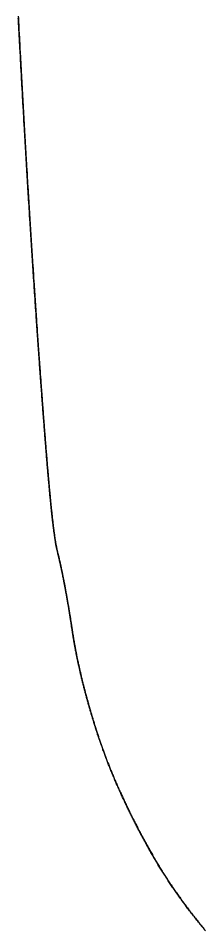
# Model space of a CAD drawing. Extents: x -0.7 to 36.3, y -28.5 to 29.4.
# Drawn here: x 6.686 to 6.7232, y -20.8617 to -20.6795 of the extents above; entities that cross this region are included whole.
import ezdxf

# ---------------------------------------------------------------- set-up
doc = ezdxf.new("R2010")
doc.units = 0
doc.layers.add('VECTOR_ETCH', color=5, linetype='CONTINUOUS')

msp = doc.modelspace()

# ---------------------------------------------------------------- linework, layer by layer
at = {"layer": 'VECTOR_ETCH'}
for points in [[(6.68597, -20.6791, 0), (6.68599, -20.6795, 0), (6.68601, -20.6799, 0), (6.68603, -20.6803, 0), (6.68606, -20.6808, 0), (6.68608, -20.6812, 0), (6.6861, -20.6816, 0), (6.68612, -20.682, 0), (6.68614, -20.6824, 0), (6.68617, -20.6828, 0), (6.68619, -20.6833, 0), (6.68621, -20.6837, 0), (6.68623, -20.6841, 0), (6.68626, -20.6845, 0), (6.68628, -20.6849, 0), (6.6863, -20.6853, 0), (6.68632, -20.6857, 0), (6.68635, -20.6862, 0), (6.68637, -20.6866, 0), (6.68639, -20.687, 0), (6.68641, -20.6874, 0), (6.68644, -20.6878, 0), (6.68646, -20.6882, 0), (6.68648, -20.6886, 0), (6.6865, -20.6891, 0), (6.68653, -20.6895, 0), (6.68655, -20.6899, 0), (6.68657, -20.6903, 0), (6.68659, -20.6907, 0), (6.68661, -20.6911, 0), (6.68664, -20.6915, 0), (6.68666, -20.6919, 0), (6.68668, -20.6923, 0), (6.6867, -20.6927, 0), (6.68673, -20.6931, 0), (6.68675, -20.6935, 0), (6.68677, -20.6939, 0), (6.68679, -20.6943, 0), (6.68682, -20.6947, 0), (6.68684, -20.6951, 0), (6.68686, -20.6955, 0), (6.68688, -20.6959, 0), (6.68691, -20.6963, 0), (6.68693, -20.6967, 0), (6.68695, -20.6971, 0), (6.68697, -20.6975, 0), (6.687, -20.6979, 0), (6.68702, -20.6983, 0), (6.68704, -20.6987, 0), (6.68706, -20.6991, 0), (6.68709, -20.6995, 0), (6.68711, -20.6999, 0), (6.68713, -20.7003, 0), (6.68715, -20.7007, 0), (6.68717, -20.7011, 0), (6.6872, -20.7015, 0), (6.68722, -20.7019, 0), (6.68724, -20.7023, 0), (6.68726, -20.7027, 0), (6.68729, -20.703, 0), (6.68731, -20.7034, 0), (6.68733, -20.7038, 0), (6.68736, -20.7042, 0), (6.68738, -20.7046, 0), (6.6874, -20.705, 0), (6.68742, -20.7054, 0), (6.68745, -20.7057, 0), (6.68747, -20.7061, 0), (6.68749, -20.7065, 0), (6.68751, -20.7069, 0), (6.68754, -20.7073, 0), (6.68756, -20.7077, 0), (6.68758, -20.708, 0), (6.6876, -20.7084, 0), (6.68763, -20.7088, 0), (6.68765, -20.7092, 0), (6.68767, -20.7096, 0), (6.68769, -20.7099, 0), (6.68772, -20.7103, 0), (6.68774, -20.7107, 0), (6.68776, -20.7111, 0), (6.68778, -20.7114, 0), (6.68781, -20.7118, 0), (6.68783, -20.7122, 0), (6.68785, -20.7126, 0), (6.68787, -20.7129, 0), (6.6879, -20.7133, 0), (6.68792, -20.7137, 0), (6.68794, -20.7141, 0), (6.68796, -20.7144, 0), (6.68799, -20.7148, 0), (6.68801, -20.7152, 0), (6.68803, -20.7155, 0), (6.68806, -20.7159, 0), (6.68808, -20.7163, 0), (6.6881, -20.7166, 0), (6.68812, -20.717, 0), (6.68815, -20.7174, 0), (6.68817, -20.7177, 0), (6.68819, -20.7181, 0), (6.68821, -20.7185, 0), (6.68824, -20.7188, 0), (6.68826, -20.7192, 0), (6.68828, -20.7195, 0), (6.6883, -20.7199, 0), (6.68833, -20.7203, 0), (6.68835, -20.7206, 0), (6.68837, -20.721, 0), (6.6884, -20.7213, 0), (6.68842, -20.7217, 0), (6.68844, -20.7221, 0), (6.68846, -20.7224, 0), (6.68849, -20.7228, 0), (6.68851, -20.7231, 0), (6.68853, -20.7235, 0), (6.68855, -20.7238, 0), (6.68858, -20.7242, 0), (6.6886, -20.7245, 0), (6.68862, -20.7249, 0), (6.68865, -20.7252, 0), (6.68867, -20.7256, 0), (6.68869, -20.7259, 0), (6.68871, -20.7263, 0), (6.68874, -20.7266, 0), (6.68876, -20.727, 0), (6.68878, -20.7273, 0), (6.6888, -20.7277, 0), (6.68883, -20.728, 0), (6.68885, -20.7284, 0), (6.68887, -20.7287, 0), (6.6889, -20.7291, 0), (6.68892, -20.7294, 0), (6.68894, -20.7298, 0), (6.68896, -20.7301, 0), (6.68899, -20.7304, 0), (6.68901, -20.7308, 0), (6.68903, -20.7311, 0), (6.68905, -20.7315, 0), (6.68908, -20.7318, 0), (6.6891, -20.7321, 0), (6.68912, -20.7325, 0), (6.68915, -20.7328, 0), (6.68917, -20.7332, 0), (6.68919, -20.7335, 0), (6.68921, -20.7338, 0), (6.68923, -20.7342, 0), (6.68926, -20.7345, 0), (6.68928, -20.7348, 0), (6.6893, -20.7352, 0), (6.68932, -20.7355, 0), (6.68934, -20.7358, 0), (6.68937, -20.7362, 0), (6.68939, -20.7365, 0), (6.68941, -20.7368, 0), (6.68943, -20.7371, 0), (6.68946, -20.7375, 0), (6.68948, -20.7378, 0), (6.6895, -20.7381, 0), (6.68952, -20.7385, 0), (6.68954, -20.7388, 0), (6.68956, -20.7391, 0), (6.68959, -20.7394, 0), (6.68961, -20.7397, 0), (6.68963, -20.7401, 0), (6.68965, -20.7404, 0), (6.68967, -20.7407, 0), (6.6897, -20.741, 0), (6.68972, -20.7413, 0), (6.68974, -20.7416, 0), (6.68976, -20.742, 0), (6.68978, -20.7423, 0), (6.6898, -20.7426, 0), (6.68983, -20.7429, 0), (6.68985, -20.7432, 0), (6.68987, -20.7435, 0), (6.68989, -20.7438, 0), (6.68991, -20.7441, 0), (6.68993, -20.7444, 0), (6.68996, -20.7448, 0), (6.68998, -20.7451, 0), (6.69, -20.7454, 0), (6.69002, -20.7457, 0), (6.69004, -20.746, 0), (6.69006, -20.7463, 0), (6.69008, -20.7466, 0), (6.69011, -20.7469, 0), (6.69013, -20.7472, 0), (6.69015, -20.7475, 0), (6.69017, -20.7478, 0), (6.69019, -20.7481, 0), (6.69021, -20.7484, 0), (6.69023, -20.7487, 0), (6.69026, -20.749, 0), (6.69028, -20.7493, 0), (6.6903, -20.7495, 0), (6.69032, -20.7498, 0), (6.69034, -20.7501, 0), (6.69036, -20.7504, 0), (6.69038, -20.7507, 0), (6.6904, -20.751, 0), (6.69042, -20.7513, 0), (6.69045, -20.7516, 0), (6.69047, -20.7519, 0), (6.69049, -20.7521, 0), (6.69051, -20.7524, 0), (6.69053, -20.7527, 0), (6.69055, -20.753, 0), (6.69057, -20.7533, 0), (6.69059, -20.7536, 0), (6.69061, -20.7538, 0), (6.69063, -20.7541, 0), (6.69065, -20.7544, 0), (6.69067, -20.7547, 0), (6.69069, -20.755, 0), (6.69072, -20.7552, 0), (6.69074, -20.7555, 0), (6.69076, -20.7558, 0), (6.69078, -20.756, 0), (6.6908, -20.7563, 0), (6.69082, -20.7566, 0), (6.69084, -20.7569, 0), (6.69086, -20.7571, 0), (6.69088, -20.7574, 0), (6.6909, -20.7577, 0), (6.69092, -20.7579, 0), (6.69094, -20.7582, 0), (6.69096, -20.7585, 0), (6.69098, -20.7587, 0), (6.691, -20.759, 0), (6.69102, -20.7593, 0), (6.69104, -20.7595, 0), (6.69106, -20.7598, 0), (6.69108, -20.76, 0), (6.6911, -20.7603, 0), (6.69112, -20.7606, 0), (6.69114, -20.7608, 0), (6.69116, -20.7611, 0), (6.69118, -20.7613, 0), (6.6912, -20.7616, 0), (6.69122, -20.7618, 0), (6.69124, -20.7621, 0), (6.69126, -20.7624, 0), (6.69128, -20.7626, 0), (6.6913, -20.7629, 0), (6.69132, -20.7631, 0), (6.69134, -20.7634, 0), (6.69136, -20.7636, 0), (6.69138, -20.7638, 0), (6.6914, -20.7641, 0), (6.69142, -20.7643, 0), (6.69144, -20.7646, 0), (6.69146, -20.7648, 0), (6.69148, -20.7651, 0), (6.6915, -20.7653, 0), (6.69151, -20.7656, 0), (6.69153, -20.7658, 0), (6.69155, -20.766, 0), (6.69157, -20.7663, 0), (6.69159, -20.7665, 0), (6.69161, -20.7667, 0), (6.69163, -20.767, 0), (6.69165, -20.7672, 0), (6.69167, -20.7675, 0), (6.69169, -20.7677, 0), (6.69171, -20.7679, 0), (6.69172, -20.7682, 0), (6.69174, -20.7684, 0), (6.69176, -20.7686, 0), (6.69178, -20.7688, 0), (6.6918, -20.7691, 0), (6.69182, -20.7693, 0), (6.69184, -20.7695, 0), (6.69186, -20.7697, 0), (6.69188, -20.77, 0), (6.6919, -20.7702, 0), (6.69192, -20.7704, 0), (6.69193, -20.7706, 0), (6.69195, -20.7708, 0), (6.69197, -20.771, 0), (6.69199, -20.7713, 0), (6.69201, -20.7715, 0), (6.69203, -20.7717, 0), (6.69205, -20.7719, 0), (6.69207, -20.7721, 0), (6.69208, -20.7723, 0), (6.6921, -20.7725, 0), (6.69212, -20.7727, 0), (6.69214, -20.7729, 0), (6.69216, -20.7731, 0), (6.69218, -20.7733, 0), (6.69219, -20.7735, 0), (6.69221, -20.7737, 0), (6.69223, -20.7739, 0), (6.69225, -20.7741, 0), (6.69227, -20.7743, 0), (6.69228, -20.7745, 0), (6.6923, -20.7746, 0), (6.69232, -20.7748, 0), (6.69234, -20.775, 0), (6.69236, -20.7752, 0), (6.69237, -20.7754, 0), (6.69239, -20.7756, 0), (6.69241, -20.7757, 0), (6.69243, -20.7759, 0), (6.69244, -20.7761, 0), (6.69246, -20.7763, 0), (6.69248, -20.7764, 0), (6.6925, -20.7766, 0), (6.69251, -20.7768, 0), (6.69253, -20.777, 0), (6.69255, -20.7771, 0), (6.69256, -20.7773, 0), (6.69258, -20.7775, 0), (6.6926, -20.7776, 0), (6.69262, -20.7778, 0), (6.69263, -20.7779, 0), (6.69265, -20.7781, 0), (6.69267, -20.7783, 0), (6.69268, -20.7784, 0), (6.6927, -20.7786, 0), (6.69272, -20.7787, 0), (6.69273, -20.7789, 0), (6.69275, -20.779, 0), (6.69277, -20.7792, 0), (6.69278, -20.7793, 0), (6.6928, -20.7795, 0), (6.69282, -20.7796, 0), (6.69283, -20.7797, 0), (6.69285, -20.7799, 0), (6.69286, -20.78, 0), (6.69288, -20.7802, 0), (6.6929, -20.7803, 0), (6.69291, -20.7804, 0), (6.69293, -20.7806, 0), (6.69295, -20.7807, 0), (6.69296, -20.7808, 0), (6.69298, -20.781, 0), (6.69299, -20.7811, 0), (6.69301, -20.7812, 0), (6.69302, -20.7814, 0), (6.69304, -20.7815, 0), (6.69306, -20.7816, 0), (6.69307, -20.7817, 0), (6.69309, -20.7818, 0), (6.6931, -20.782, 0), (6.69312, -20.7821, 0), (6.69313, -20.7822, 0), (6.69315, -20.7823, 0), (6.69316, -20.7824, 0), (6.69318, -20.7825, 0), (6.69319, -20.7826, 0), (6.69321, -20.7827, 0), (6.69322, -20.7829, 0), (6.69324, -20.783, 0), (6.69325, -20.7831, 0), (6.69327, -20.7832, 0), (6.69328, -20.7833, 0), (6.6933, -20.7834, 0), (6.69331, -20.7835, 0), (6.69333, -20.7836, 0), (6.69334, -20.7837, 0), (6.69336, -20.7837, 0), (6.69337, -20.7838, 0), (6.69339, -20.7839, 0), (6.6934, -20.784, 0), (6.69342, -20.7841, 0), (6.69343, -20.7842, 0), (6.69344, -20.7843, 0), (6.69346, -20.7844, 0), (6.69347, -20.7844, 0), (6.69349, -20.7845, 0), (6.6935, -20.7846, 0), (6.69352, -20.7847, 0), (6.69353, -20.7848, 0), (6.69354, -20.7848, 0), (6.69356, -20.7849, 0), (6.69357, -20.785, 0), (6.69358, -20.785, 0), (6.6936, -20.7851, 0), (6.69361, -20.7852, 0), (6.69363, -20.7852, 0), (6.69364, -20.7853, 0), (6.69365, -20.7854, 0), (6.69367, -20.7854, 0), (6.69368, -20.7855, 0), (6.69369, -20.7856, 0), (6.69371, -20.7856, 0), (6.69372, -20.7857, 0), (6.69373, -20.7857, 0), (6.69375, -20.7858, 0), (6.69377, -20.7859, 0), (6.69379, -20.786, 0), (6.69382, -20.7861, 0), (6.69384, -20.7862, 0), (6.69387, -20.7863, 0), (6.69389, -20.7864, 0), (6.69392, -20.7865, 0), (6.69394, -20.7866, 0), (6.69397, -20.7867, 0), (6.69399, -20.7868, 0), (6.69402, -20.7869, 0), (6.69405, -20.787, 0), (6.69407, -20.7871, 0), (6.6941, -20.7872, 0), (6.69412, -20.7873, 0), (6.69415, -20.7874, 0), (6.69417, -20.7876, 0), (6.6942, -20.7877, 0), (6.69422, -20.7878, 0), (6.69425, -20.7879, 0), (6.69427, -20.788, 0), (6.6943, -20.7881, 0), (6.69432, -20.7882, 0), (6.69435, -20.7883, 0), (6.69437, -20.7884, 0), (6.6944, -20.7886, 0), (6.69442, -20.7887, 0), (6.69445, -20.7888, 0), (6.69447, -20.7889, 0), (6.6945, -20.789, 0), (6.69452, -20.7891, 0), (6.69454, -20.7892, 0), (6.69457, -20.7894, 0), (6.69459, -20.7895, 0), (6.69462, -20.7896, 0), (6.69464, -20.7897, 0), (6.69467, -20.7898, 0), (6.69469, -20.7899, 0), (6.69472, -20.7901, 0), (6.69474, -20.7902, 0), (6.69477, -20.7903, 0), (6.69479, -20.7904, 0), (6.69482, -20.7905, 0), (6.69484, -20.7907, 0), (6.69486, -20.7908, 0), (6.69489, -20.7909, 0), (6.69491, -20.791, 0), (6.69494, -20.7911, 0), (6.69496, -20.7913, 0), (6.69499, -20.7914, 0), (6.69501, -20.7915, 0), (6.69503, -20.7916, 0), (6.69506, -20.7917, 0), (6.69508, -20.7919, 0), (6.69511, -20.792, 0), (6.69513, -20.7921, 0), (6.69515, -20.7922, 0), (6.69518, -20.7924, 0), (6.6952, -20.7925, 0), (6.69523, -20.7926, 0), (6.69525, -20.7927, 0), (6.69527, -20.7929, 0), (6.6953, -20.793, 0), (6.69532, -20.7931, 0), (6.69535, -20.7933, 0), (6.69537, -20.7934, 0), (6.69539, -20.7935, 0), (6.69542, -20.7936, 0), (6.69544, -20.7938, 0), (6.69547, -20.7939, 0), (6.69549, -20.794, 0), (6.69551, -20.7942, 0), (6.69554, -20.7943, 0), (6.69556, -20.7944, 0), (6.69558, -20.7946, 0), (6.69561, -20.7947, 0), (6.69563, -20.7948, 0), (6.69565, -20.795, 0), (6.69568, -20.7951, 0), (6.6957, -20.7952, 0), (6.69573, -20.7954, 0), (6.69575, -20.7955, 0), (6.69577, -20.7956, 0), (6.6958, -20.7958, 0), (6.69582, -20.7959, 0), (6.69584, -20.796, 0), (6.69587, -20.7962, 0), (6.69589, -20.7963, 0), (6.69591, -20.7964, 0), (6.69594, -20.7966, 0), (6.69596, -20.7967, 0), (6.69598, -20.7969, 0), (6.69601, -20.797, 0), (6.69603, -20.7971, 0), (6.69605, -20.7973, 0), (6.69608, -20.7974, 0), (6.6961, -20.7976, 0), (6.69612, -20.7977, 0), (6.69615, -20.7978, 0), (6.69617, -20.798, 0), (6.69619, -20.7981, 0), (6.69621, -20.7983, 0), (6.69624, -20.7984, 0), (6.69626, -20.7986, 0), (6.69628, -20.7987, 0), (6.69631, -20.7988, 0), (6.69633, -20.799, 0), (6.69635, -20.7991, 0), (6.69638, -20.7993, 0), (6.6964, -20.7994, 0), (6.69642, -20.7996, 0), (6.69644, -20.7997, 0), (6.69647, -20.7999, 0), (6.69649, -20.8, 0), (6.69651, -20.8002, 0), (6.69654, -20.8003, 0), (6.69656, -20.8004, 0), (6.69658, -20.8006, 0), (6.69661, -20.8007, 0), (6.69663, -20.8009, 0), (6.69665, -20.801, 0), (6.69667, -20.8012, 0), (6.6967, -20.8013, 0), (6.69672, -20.8015, 0), (6.69674, -20.8016, 0), (6.69676, -20.8018, 0), (6.69679, -20.8019, 0), (6.69681, -20.8021, 0), (6.69683, -20.8023, 0), (6.69686, -20.8024, 0), (6.69688, -20.8026, 0), (6.69691, -20.8027, 0), (6.69693, -20.8029, 0), (6.69695, -20.803, 0), (6.69698, -20.8032, 0), (6.69701, -20.8033, 0), (6.69703, -20.8035, 0), (6.69706, -20.8036, 0), (6.69708, -20.8038, 0), (6.69711, -20.8039, 0), (6.69714, -20.8041, 0), (6.69716, -20.8042, 0), (6.69719, -20.8044, 0), (6.69722, -20.8046, 0), (6.69725, -20.8047, 0), (6.69728, -20.8049, 0), (6.69731, -20.805, 0), (6.69733, -20.8052, 0), (6.69736, -20.8053, 0), (6.69739, -20.8055, 0), (6.69742, -20.8057, 0), (6.69745, -20.8058, 0), (6.69748, -20.806, 0), (6.69751, -20.8061, 0), (6.69755, -20.8063, 0), (6.69758, -20.8064, 0), (6.69761, -20.8066, 0), (6.69764, -20.8068, 0), (6.69767, -20.8069, 0), (6.6977, -20.8071, 0), (6.69774, -20.8072, 0), (6.69777, -20.8074, 0), (6.6978, -20.8076, 0), (6.69784, -20.8077, 0), (6.69787, -20.8079, 0), (6.69791, -20.808, 0), (6.69794, -20.8082, 0), (6.69797, -20.8084, 0), (6.69801, -20.8085, 0), (6.69805, -20.8087, 0), (6.69808, -20.8088, 0), (6.69812, -20.809, 0), (6.69815, -20.8092, 0), (6.69819, -20.8093, 0), (6.69823, -20.8095, 0), (6.69826, -20.8097, 0), (6.6983, -20.8098, 0), (6.69834, -20.81, 0), (6.69838, -20.8101, 0), (6.69841, -20.8103, 0), (6.69845, -20.8105, 0), (6.69849, -20.8106, 0), (6.69853, -20.8108, 0), (6.69857, -20.811, 0), (6.69861, -20.8111, 0), (6.69865, -20.8113, 0), (6.69869, -20.8115, 0), (6.69873, -20.8116, 0), (6.69877, -20.8118, 0), (6.69881, -20.812, 0), (6.69885, -20.8121, 0), (6.6989, -20.8123, 0), (6.69894, -20.8125, 0), (6.69898, -20.8126, 0), (6.69902, -20.8128, 0), (6.69907, -20.813, 0), (6.69911, -20.8131, 0), (6.69915, -20.8133, 0), (6.6992, -20.8135, 0), (6.69924, -20.8136, 0), (6.69928, -20.8138, 0), (6.69933, -20.814, 0), (6.69937, -20.8141, 0), (6.69942, -20.8143, 0), (6.69946, -20.8145, 0), (6.69951, -20.8147, 0), (6.69955, -20.8148, 0), (6.6996, -20.815, 0), (6.69965, -20.8152, 0), (6.69969, -20.8153, 0), (6.69974, -20.8155, 0), (6.69979, -20.8157, 0), (6.69984, -20.8158, 0), (6.69988, -20.816, 0), (6.69993, -20.8162, 0), (6.69998, -20.8164, 0), (6.70003, -20.8165, 0), (6.70008, -20.8167, 0), (6.70013, -20.8169, 0), (6.70018, -20.8171, 0), (6.70023, -20.8172, 0), (6.70028, -20.8174, 0), (6.70033, -20.8176, 0), (6.70038, -20.8177, 0), (6.70043, -20.8179, 0), (6.70048, -20.8181, 0), (6.70053, -20.8183, 0), (6.70058, -20.8184, 0), (6.70063, -20.8186, 0), (6.70069, -20.8188, 0), (6.70074, -20.819, 0), (6.70079, -20.8191, 0), (6.70085, -20.8193, 0), (6.7009, -20.8195, 0), (6.70095, -20.8197, 0), (6.70101, -20.8198, 0), (6.70106, -20.82, 0), (6.70111, -20.8202, 0), (6.70117, -20.8204, 0), (6.70122, -20.8206, 0), (6.70128, -20.8207, 0), (6.70134, -20.8209, 0), (6.70139, -20.8211, 0), (6.70145, -20.8213, 0), (6.7015, -20.8214, 0), (6.70156, -20.8216, 0), (6.70162, -20.8218, 0), (6.70167, -20.822, 0), (6.70173, -20.8222, 0), (6.70179, -20.8223, 0), (6.70185, -20.8225, 0), (6.70191, -20.8227, 0), (6.70197, -20.8229, 0), (6.70203, -20.8231, 0), (6.70209, -20.8233, 0), (6.70215, -20.8234, 0), (6.70221, -20.8236, 0), (6.70228, -20.8238, 0), (6.70234, -20.824, 0), (6.7024, -20.8242, 0), (6.70246, -20.8243, 0), (6.70253, -20.8245, 0), (6.70259, -20.8247, 0), (6.70266, -20.8249, 0), (6.70272, -20.8251, 0), (6.70279, -20.8253, 0), (6.70286, -20.8255, 0), (6.70292, -20.8256, 0), (6.70299, -20.8258, 0), (6.70306, -20.826, 0), (6.70313, -20.8262, 0), (6.70319, -20.8264, 0), (6.70326, -20.8266, 0), (6.70333, -20.8267, 0), (6.7034, -20.8269, 0), (6.70347, -20.8271, 0), (6.70354, -20.8273, 0), (6.70362, -20.8275, 0), (6.70369, -20.8277, 0), (6.70376, -20.8279, 0), (6.70383, -20.8281, 0), (6.70391, -20.8282, 0), (6.70398, -20.8284, 0), (6.70406, -20.8286, 0), (6.70413, -20.8288, 0), (6.70421, -20.829, 0), (6.70428, -20.8292, 0), (6.70436, -20.8294, 0), (6.70443, -20.8296, 0), (6.70451, -20.8297, 0), (6.70459, -20.8299, 0), (6.70467, -20.8301, 0), (6.70474, -20.8303, 0), (6.70482, -20.8305, 0), (6.7049, -20.8307, 0), (6.70498, -20.8309, 0), (6.70506, -20.8311, 0), (6.70514, -20.8313, 0), (6.70523, -20.8315, 0), (6.70531, -20.8316, 0), (6.70539, -20.8318, 0), (6.70547, -20.832, 0), (6.70555, -20.8322, 0), (6.70564, -20.8324, 0), (6.70572, -20.8326, 0), (6.70581, -20.8328, 0), (6.70589, -20.833, 0), (6.70598, -20.8332, 0), (6.70606, -20.8334, 0), (6.70615, -20.8336, 0), (6.70624, -20.8338, 0), (6.70632, -20.834, 0), (6.70641, -20.8341, 0), (6.7065, -20.8343, 0), (6.70659, -20.8345, 0), (6.70668, -20.8347, 0), (6.70677, -20.8349, 0), (6.70686, -20.8351, 0), (6.70695, -20.8353, 0), (6.70704, -20.8355, 0), (6.70713, -20.8357, 0), (6.70722, -20.8359, 0), (6.70731, -20.8361, 0), (6.70741, -20.8363, 0), (6.7075, -20.8365, 0), (6.70759, -20.8367, 0), (6.70769, -20.8369, 0), (6.70778, -20.8371, 0), (6.70788, -20.8373, 0), (6.70797, -20.8375, 0), (6.70807, -20.8377, 0), (6.70817, -20.8379, 0), (6.70826, -20.8381, 0), (6.70836, -20.8383, 0), (6.70846, -20.8385, 0), (6.70856, -20.8387, 0), (6.70866, -20.8389, 0), (6.70876, -20.8391, 0), (6.70886, -20.8392, 0), (6.70896, -20.8394, 0), (6.70906, -20.8396, 0), (6.70916, -20.8398, 0), (6.70926, -20.84, 0), (6.70936, -20.8402, 0), (6.70946, -20.8404, 0), (6.70957, -20.8406, 0), (6.70967, -20.8408, 0), (6.70977, -20.841, 0), (6.70988, -20.8412, 0), (6.70998, -20.8415, 0), (6.71009, -20.8417, 0), (6.71019, -20.8419, 0), (6.7103, -20.8421, 0), (6.71041, -20.8423, 0), (6.71052, -20.8425, 0), (6.71062, -20.8427, 0), (6.71073, -20.8429, 0), (6.71084, -20.8431, 0), (6.71095, -20.8433, 0), (6.71106, -20.8435, 0), (6.71117, -20.8437, 0), (6.71128, -20.8439, 0), (6.71139, -20.8441, 0), (6.7115, -20.8443, 0), (6.71161, -20.8445, 0), (6.71172, -20.8447, 0), (6.71184, -20.8449, 0), (6.71195, -20.8451, 0), (6.71206, -20.8453, 0), (6.71218, -20.8455, 0), (6.71229, -20.8457, 0), (6.71241, -20.8459, 0), (6.71252, -20.8461, 0), (6.71264, -20.8463, 0), (6.71276, -20.8465, 0), (6.71287, -20.8468, 0), (6.71299, -20.847, 0), (6.71311, -20.8472, 0), (6.71323, -20.8474, 0), (6.71335, -20.8476, 0), (6.71347, -20.8478, 0), (6.7136, -20.848, 0), (6.71372, -20.8482, 0), (6.71384, -20.8484, 0), (6.71397, -20.8486, 0), (6.71409, -20.8488, 0), (6.71422, -20.849, 0), (6.71435, -20.8492, 0), (6.71448, -20.8494, 0), (6.7146, -20.8496, 0), (6.71473, -20.8498, 0), (6.71486, -20.8501, 0), (6.715, -20.8503, 0), (6.71513, -20.8505, 0), (6.71526, -20.8507, 0), (6.71539, -20.8509, 0), (6.71553, -20.8511, 0), (6.71566, -20.8513, 0), (6.7158, -20.8515, 0), (6.71594, -20.8517, 0), (6.71607, -20.8519, 0), (6.71621, -20.8521, 0), (6.71635, -20.8523, 0), (6.71649, -20.8525, 0), (6.71663, -20.8527, 0), (6.71677, -20.853, 0), (6.71691, -20.8532, 0), (6.71706, -20.8534, 0), (6.7172, -20.8536, 0), (6.71734, -20.8538, 0), (6.71749, -20.854, 0), (6.71764, -20.8542, 0), (6.71778, -20.8544, 0), (6.71793, -20.8546, 0), (6.71808, -20.8548, 0), (6.71823, -20.855, 0), (6.71838, -20.8552, 0), (6.71853, -20.8555, 0), (6.71868, -20.8557, 0), (6.71883, -20.8559, 0), (6.71898, -20.8561, 0), (6.71914, -20.8563, 0), (6.71929, -20.8565, 0), (6.71945, -20.8567, 0), (6.7196, -20.8569, 0), (6.71976, -20.8571, 0), (6.71992, -20.8573, 0), (6.72008, -20.8575, 0), (6.72024, -20.8577, 0), (6.7204, -20.858, 0), (6.72056, -20.8582, 0), (6.72072, -20.8584, 0), (6.72088, -20.8586, 0), (6.72104, -20.8588, 0), (6.72121, -20.859, 0), (6.72137, -20.8592, 0), (6.72154, -20.8594, 0), (6.72171, -20.8596, 0), (6.72187, -20.8598, 0), (6.72204, -20.86, 0), (6.72221, -20.8603, 0), (6.72238, -20.8605, 0), (6.72255, -20.8607, 0), (6.72272, -20.8609, 0), (6.72289, -20.8611, 0), (6.72306, -20.8613, 0), (6.72324, -20.8615, 0)], [(6.72336, -20.8617, 0), (6.72319, -20.8615, 0), (6.72302, -20.8612, 0), (6.72284, -20.861, 0), (6.72267, -20.8608, 0), (6.7225, -20.8606, 0), (6.72233, -20.8604, 0), (6.72216, -20.8602, 0), (6.72199, -20.86, 0), (6.72183, -20.8598, 0), (6.72166, -20.8596, 0), (6.72149, -20.8594, 0), (6.72133, -20.8591, 0), (6.72116, -20.8589, 0), (6.721, -20.8587, 0), (6.72084, -20.8585, 0), (6.72068, -20.8583, 0), (6.72051, -20.8581, 0), (6.72035, -20.8579, 0), (6.72019, -20.8577, 0), (6.72003, -20.8575, 0), (6.71988, -20.8573, 0), (6.71972, -20.8571, 0), (6.71956, -20.8569, 0), (6.71941, -20.8566, 0), (6.71925, -20.8564, 0), (6.7191, -20.8562, 0), (6.71894, -20.856, 0), (6.71879, -20.8558, 0), (6.71864, -20.8556, 0), (6.71849, -20.8554, 0), (6.71834, -20.8552, 0), (6.71819, -20.855, 0), (6.71804, -20.8548, 0), (6.71789, -20.8546, 0), (6.71774, -20.8544, 0), (6.7176, -20.8541, 0), (6.71745, -20.8539, 0), (6.7173, -20.8537, 0), (6.71716, -20.8535, 0), (6.71702, -20.8533, 0), (6.71687, -20.8531, 0), (6.71673, -20.8529, 0), (6.71659, -20.8527, 0), (6.71645, -20.8525, 0), (6.71631, -20.8523, 0), (6.71617, -20.8521, 0), (6.71604, -20.8519, 0), (6.7159, -20.8517, 0), (6.71576, -20.8514, 0), (6.71563, -20.8512, 0), (6.71549, -20.851, 0), (6.71536, -20.8508, 0), (6.71522, -20.8506, 0), (6.71509, -20.8504, 0), (6.71496, -20.8502, 0), (6.71483, -20.85, 0), (6.7147, -20.8498, 0), (6.71457, -20.8496, 0), (6.71444, -20.8494, 0), (6.71431, -20.8492, 0), (6.71419, -20.849, 0), (6.71406, -20.8488, 0), (6.71393, -20.8486, 0), (6.71381, -20.8483, 0), (6.71369, -20.8481, 0), (6.71356, -20.8479, 0), (6.71344, -20.8477, 0), (6.71332, -20.8475, 0), (6.7132, -20.8473, 0), (6.71308, -20.8471, 0), (6.71296, -20.8469, 0), (6.71284, -20.8467, 0), (6.71272, -20.8465, 0), (6.71261, -20.8463, 0), (6.71249, -20.8461, 0), (6.71238, -20.8459, 0), (6.71226, -20.8457, 0), (6.71215, -20.8455, 0), (6.71203, -20.8453, 0), (6.71192, -20.8451, 0), (6.71181, -20.8448, 0), (6.71169, -20.8446, 0), (6.71158, -20.8444, 0), (6.71147, -20.8442, 0), (6.71136, -20.844, 0), (6.71125, -20.8438, 0), (6.71114, -20.8436, 0), (6.71103, -20.8434, 0), (6.71092, -20.8432, 0), (6.71081, -20.843, 0), (6.7107, -20.8428, 0), (6.71059, -20.8426, 0), (6.71049, -20.8424, 0), (6.71038, -20.8422, 0), (6.71027, -20.842, 0), (6.71017, -20.8418, 0), (6.71006, -20.8416, 0), (6.70996, -20.8414, 0), (6.70985, -20.8412, 0), (6.70975, -20.841, 0), (6.70964, -20.8408, 0), (6.70954, -20.8406, 0), (6.70944, -20.8404, 0), (6.70933, -20.8402, 0), (6.70923, -20.84, 0), (6.70913, -20.8398, 0), (6.70903, -20.8396, 0), (6.70893, -20.8394, 0), (6.70883, -20.8392, 0), (6.70873, -20.839, 0), (6.70863, -20.8388, 0), (6.70853, -20.8386, 0), (6.70843, -20.8384, 0), (6.70833, -20.8382, 0), (6.70824, -20.838, 0), (6.70814, -20.8378, 0), (6.70804, -20.8376, 0), (6.70795, -20.8374, 0), (6.70785, -20.8372, 0), (6.70776, -20.837, 0), (6.70766, -20.8368, 0), (6.70757, -20.8366, 0), (6.70748, -20.8364, 0), (6.70738, -20.8362, 0), (6.70729, -20.836, 0), (6.7072, -20.8358, 0), (6.70711, -20.8356, 0), (6.70701, -20.8355, 0), (6.70692, -20.8353, 0), (6.70683, -20.8351, 0), (6.70674, -20.8349, 0), (6.70665, -20.8347, 0), (6.70656, -20.8345, 0), (6.70648, -20.8343, 0), (6.70639, -20.8341, 0), (6.7063, -20.8339, 0), (6.70621, -20.8337, 0), (6.70613, -20.8335, 0), (6.70604, -20.8333, 0), (6.70595, -20.8331, 0), (6.70587, -20.8329, 0), (6.70578, -20.8327, 0), (6.7057, -20.8326, 0), (6.70562, -20.8324, 0), (6.70553, -20.8322, 0), (6.70545, -20.832, 0), (6.70537, -20.8318, 0), (6.70528, -20.8316, 0), (6.7052, -20.8314, 0), (6.70512, -20.8312, 0), (6.70504, -20.831, 0), (6.70496, -20.8308, 0), (6.70488, -20.8306, 0), (6.7048, -20.8305, 0), (6.70472, -20.8303, 0), (6.70464, -20.8301, 0), (6.70457, -20.8299, 0), (6.70449, -20.8297, 0), (6.70441, -20.8295, 0), (6.70434, -20.8293, 0), (6.70426, -20.8291, 0), (6.70418, -20.8289, 0), (6.70411, -20.8288, 0), (6.70403, -20.8286, 0), (6.70396, -20.8284, 0), (6.70389, -20.8282, 0), (6.70381, -20.828, 0), (6.70374, -20.8278, 0), (6.70367, -20.8276, 0), (6.7036, -20.8274, 0), (6.70353, -20.8273, 0), (6.70345, -20.8271, 0), (6.70338, -20.8269, 0), (6.70331, -20.8267, 0), (6.70324, -20.8265, 0), (6.70318, -20.8263, 0), (6.70311, -20.8261, 0), (6.70304, -20.826, 0), (6.70297, -20.8258, 0), (6.7029, -20.8256, 0), (6.70284, -20.8254, 0), (6.70277, -20.8252, 0), (6.70271, -20.825, 0), (6.70264, -20.8248, 0), (6.70258, -20.8247, 0), (6.70251, -20.8245, 0), (6.70245, -20.8243, 0), (6.70238, -20.8241, 0), (6.70232, -20.8239, 0), (6.70226, -20.8237, 0), (6.7022, -20.8236, 0), (6.70213, -20.8234, 0), (6.70207, -20.8232, 0), (6.70201, -20.823, 0), (6.70195, -20.8228, 0), (6.70189, -20.8227, 0), (6.70183, -20.8225, 0), (6.70177, -20.8223, 0), (6.70172, -20.8221, 0), (6.70166, -20.8219, 0), (6.7016, -20.8218, 0), (6.70155, -20.8216, 0), (6.70149, -20.8214, 0), (6.70143, -20.8212, 0), (6.70138, -20.821, 0), (6.70132, -20.8209, 0), (6.70126, -20.8207, 0), (6.70121, -20.8205, 0), (6.70115, -20.8203, 0), (6.7011, -20.8202, 0), (6.70105, -20.82, 0), (6.70099, -20.8198, 0), (6.70094, -20.8196, 0), (6.70088, -20.8194, 0), (6.70083, -20.8193, 0), (6.70078, -20.8191, 0), (6.70072, -20.8189, 0), (6.70067, -20.8187, 0), (6.70062, -20.8186, 0), (6.70057, -20.8184, 0), (6.70052, -20.8182, 0), (6.70047, -20.818, 0), (6.70041, -20.8179, 0), (6.70036, -20.8177, 0), (6.70031, -20.8175, 0), (6.70026, -20.8174, 0), (6.70021, -20.8172, 0), (6.70016, -20.817, 0), (6.70011, -20.8168, 0), (6.70006, -20.8167, 0), (6.70002, -20.8165, 0), (6.69997, -20.8163, 0), (6.69992, -20.8161, 0), (6.69987, -20.816, 0), (6.69982, -20.8158, 0), (6.69978, -20.8156, 0), (6.69973, -20.8155, 0), (6.69968, -20.8153, 0), (6.69963, -20.8151, 0), (6.69959, -20.8149, 0), (6.69954, -20.8148, 0), (6.6995, -20.8146, 0), (6.69945, -20.8144, 0), (6.69941, -20.8143, 0), (6.69936, -20.8141, 0), (6.69932, -20.8139, 0), (6.69927, -20.8138, 0), (6.69923, -20.8136, 0), (6.69918, -20.8134, 0), (6.69914, -20.8133, 0), (6.6991, -20.8131, 0), (6.69905, -20.8129, 0), (6.69901, -20.8127, 0), (6.69897, -20.8126, 0), (6.69893, -20.8124, 0), (6.69888, -20.8122, 0), (6.69884, -20.8121, 0), (6.6988, -20.8119, 0), (6.69876, -20.8117, 0), (6.69872, -20.8116, 0), (6.69868, -20.8114, 0), (6.69864, -20.8113, 0), (6.6986, -20.8111, 0), (6.69856, -20.8109, 0), (6.69852, -20.8108, 0), (6.69848, -20.8106, 0), (6.69844, -20.8104, 0), (6.6984, -20.8103, 0), (6.69837, -20.8101, 0), (6.69833, -20.8099, 0), (6.69829, -20.8098, 0), (6.69825, -20.8096, 0), (6.69822, -20.8094, 0), (6.69818, -20.8093, 0), (6.69814, -20.8091, 0), (6.69811, -20.809, 0), (6.69807, -20.8088, 0), (6.69804, -20.8086, 0), (6.698, -20.8085, 0), (6.69797, -20.8083, 0), (6.69793, -20.8082, 0), (6.6979, -20.808, 0), (6.69786, -20.8078, 0), (6.69783, -20.8077, 0), (6.69779, -20.8075, 0), (6.69776, -20.8074, 0), (6.69773, -20.8072, 0), (6.6977, -20.807, 0), (6.69766, -20.8069, 0), (6.69763, -20.8067, 0), (6.6976, -20.8066, 0), (6.69757, -20.8064, 0), (6.69754, -20.8062, 0), (6.69751, -20.8061, 0), (6.69748, -20.8059, 0), (6.69744, -20.8058, 0), (6.69741, -20.8056, 0), (6.69738, -20.8055, 0), (6.69736, -20.8053, 0), (6.69733, -20.8051, 0), (6.6973, -20.805, 0), (6.69727, -20.8048, 0), (6.69724, -20.8047, 0), (6.69721, -20.8045, 0), (6.69718, -20.8044, 0), (6.69716, -20.8042, 0), (6.69713, -20.8041, 0), (6.6971, -20.8039, 0), (6.69708, -20.8037, 0), (6.69705, -20.8036, 0), (6.69702, -20.8034, 0), (6.697, -20.8033, 0), (6.69697, -20.8031, 0), (6.69695, -20.803, 0), (6.69692, -20.8028, 0), (6.6969, -20.8027, 0), (6.69687, -20.8025, 0), (6.69685, -20.8024, 0), (6.69683, -20.8022, 0), (6.6968, -20.8021, 0), (6.69678, -20.8019, 0), (6.69676, -20.8018, 0), (6.69674, -20.8016, 0), (6.69671, -20.8015, 0), (6.69669, -20.8013, 0), (6.69667, -20.8012, 0), (6.69664, -20.801, 0), (6.69662, -20.8009, 0), (6.6966, -20.8007, 0), (6.69658, -20.8006, 0), (6.69655, -20.8004, 0), (6.69653, -20.8003, 0), (6.69651, -20.8001, 0), (6.69648, -20.8, 0), (6.69646, -20.7998, 0), (6.69644, -20.7997, 0), (6.69642, -20.7995, 0), (6.69639, -20.7994, 0), (6.69637, -20.7992, 0), (6.69635, -20.7991, 0), (6.69632, -20.7989, 0), (6.6963, -20.7988, 0), (6.69628, -20.7987, 0), (6.69625, -20.7985, 0), (6.69623, -20.7984, 0), (6.69621, -20.7982, 0), (6.69619, -20.7981, 0), (6.69616, -20.7979, 0), (6.69614, -20.7978, 0), (6.69612, -20.7977, 0), (6.69609, -20.7975, 0), (6.69607, -20.7974, 0), (6.69605, -20.7972, 0), (6.69602, -20.7971, 0), (6.696, -20.797, 0), (6.69598, -20.7968, 0), (6.69595, -20.7967, 0), (6.69593, -20.7965, 0), (6.69591, -20.7964, 0), (6.69588, -20.7963, 0), (6.69586, -20.7961, 0), (6.69584, -20.796, 0), (6.69581, -20.7959, 0), (6.69579, -20.7957, 0), (6.69577, -20.7956, 0), (6.69574, -20.7955, 0), (6.69572, -20.7953, 0), (6.6957, -20.7952, 0), (6.69567, -20.7951, 0), (6.69565, -20.7949, 0), (6.69562, -20.7948, 0), (6.6956, -20.7947, 0), (6.69558, -20.7945, 0), (6.69555, -20.7944, 0), (6.69553, -20.7943, 0), (6.69551, -20.7941, 0), (6.69548, -20.794, 0), (6.69546, -20.7939, 0), (6.69543, -20.7937, 0), (6.69541, -20.7936, 0), (6.69539, -20.7935, 0), (6.69536, -20.7933, 0), (6.69534, -20.7932, 0), (6.69532, -20.7931, 0), (6.69529, -20.793, 0), (6.69527, -20.7928, 0), (6.69524, -20.7927, 0), (6.69522, -20.7926, 0), (6.6952, -20.7925, 0), (6.69517, -20.7923, 0), (6.69515, -20.7922, 0), (6.69512, -20.7921, 0), (6.6951, -20.792, 0), (6.69508, -20.7918, 0), (6.69505, -20.7917, 0), (6.69503, -20.7916, 0), (6.695, -20.7915, 0), (6.69498, -20.7913, 0), (6.69495, -20.7912, 0), (6.69493, -20.7911, 0), (6.69491, -20.791, 0), (6.69488, -20.7909, 0), (6.69486, -20.7907, 0), (6.69483, -20.7906, 0), (6.69481, -20.7905, 0), (6.69478, -20.7904, 0), (6.69476, -20.7903, 0), (6.69473, -20.7901, 0), (6.69471, -20.79, 0), (6.69469, -20.7899, 0), (6.69466, -20.7898, 0), (6.69464, -20.7897, 0), (6.69461, -20.7896, 0), (6.69459, -20.7894, 0), (6.69456, -20.7893, 0), (6.69454, -20.7892, 0), (6.69451, -20.7891, 0), (6.69449, -20.789, 0), (6.69446, -20.7889, 0), (6.69444, -20.7888, 0), (6.69441, -20.7886, 0), (6.69439, -20.7885, 0), (6.69436, -20.7884, 0), (6.69434, -20.7883, 0), (6.69431, -20.7882, 0), (6.69429, -20.7881, 0), (6.69426, -20.788, 0), (6.69424, -20.7879, 0), (6.69421, -20.7877, 0), (6.69419, -20.7876, 0), (6.69416, -20.7875, 0), (6.69414, -20.7874, 0), (6.69411, -20.7873, 0), (6.69409, -20.7872, 0), (6.69406, -20.7871, 0), (6.69404, -20.787, 0), (6.69401, -20.7869, 0), (6.69399, -20.7868, 0), (6.69396, -20.7867, 0), (6.69394, -20.7866, 0), (6.69391, -20.7865, 0), (6.69389, -20.7863, 0), (6.69386, -20.7862, 0), (6.69384, -20.7861, 0), (6.69381, -20.786, 0), (6.69378, -20.7859, 0), (6.69376, -20.7858, 0), (6.69374, -20.7858, 0), (6.69373, -20.7857, 0), (6.69372, -20.7857, 0), (6.6937, -20.7856, 0), (6.69369, -20.7855, 0), (6.69368, -20.7855, 0), (6.69366, -20.7854, 0), (6.69365, -20.7854, 0), (6.69364, -20.7853, 0), (6.69362, -20.7852, 0), (6.69361, -20.7852, 0), (6.69359, -20.7851, 0), (6.69358, -20.785, 0), (6.69357, -20.785, 0), (6.69355, -20.7849, 0), (6.69354, -20.7848, 0), (6.69353, -20.7847, 0), (6.69351, -20.7847, 0), (6.6935, -20.7846, 0), (6.69348, -20.7845, 0), (6.69347, -20.7844, 0), (6.69345, -20.7843, 0), (6.69344, -20.7843, 0), (6.69343, -20.7842, 0), (6.69341, -20.7841, 0), (6.6934, -20.784, 0), (6.69338, -20.7839, 0), (6.69337, -20.7838, 0), (6.69335, -20.7837, 0), (6.69334, -20.7836, 0), (6.69332, -20.7835, 0), (6.69331, -20.7834, 0), (6.6933, -20.7833, 0), (6.69328, -20.7832, 0), (6.69327, -20.7831, 0), (6.69325, -20.783, 0), (6.69324, -20.7829, 0), (6.69322, -20.7828, 0), (6.69321, -20.7827, 0), (6.69319, -20.7826, 0), (6.69318, -20.7825, 0), (6.69316, -20.7824, 0), (6.69314, -20.7823, 0), (6.69313, -20.7822, 0), (6.69311, -20.782, 0), (6.6931, -20.7819, 0), (6.69308, -20.7818, 0), (6.69307, -20.7817, 0), (6.69305, -20.7816, 0), (6.69304, -20.7814, 0), (6.69302, -20.7813, 0), (6.693, -20.7812, 0), (6.69299, -20.7811, 0), (6.69297, -20.7809, 0), (6.69296, -20.7808, 0), (6.69294, -20.7807, 0), (6.69292, -20.7805, 0), (6.69291, -20.7804, 0), (6.69289, -20.7803, 0), (6.69288, -20.7801, 0), (6.69286, -20.78, 0), (6.69284, -20.7799, 0), (6.69283, -20.7797, 0), (6.69281, -20.7796, 0), (6.69279, -20.7794, 0), (6.69278, -20.7793, 0), (6.69276, -20.7791, 0), (6.69275, -20.779, 0), (6.69273, -20.7788, 0), (6.69271, -20.7787, 0), (6.6927, -20.7785, 0), (6.69268, -20.7784, 0), (6.69266, -20.7782, 0), (6.69264, -20.7781, 0), (6.69263, -20.7779, 0), (6.69261, -20.7777, 0), (6.69259, -20.7776, 0), (6.69258, -20.7774, 0), (6.69256, -20.7772, 0), (6.69254, -20.7771, 0), (6.69253, -20.7769, 0), (6.69251, -20.7767, 0), (6.69249, -20.7766, 0), (6.69247, -20.7764, 0), (6.69246, -20.7762, 0), (6.69244, -20.776, 0), (6.69242, -20.7759, 0), (6.6924, -20.7757, 0), (6.69239, -20.7755, 0), (6.69237, -20.7753, 0), (6.69235, -20.7751, 0), (6.69233, -20.775, 0), (6.69231, -20.7748, 0), (6.6923, -20.7746, 0), (6.69228, -20.7744, 0), (6.69226, -20.7742, 0), (6.69224, -20.774, 0), (6.69222, -20.7738, 0), (6.69221, -20.7736, 0), (6.69219, -20.7734, 0), (6.69217, -20.7732, 0), (6.69215, -20.773, 0), (6.69213, -20.7728, 0), (6.69212, -20.7726, 0), (6.6921, -20.7724, 0), (6.69208, -20.7722, 0), (6.69206, -20.772, 0), (6.69204, -20.7718, 0), (6.69202, -20.7716, 0), (6.692, -20.7714, 0), (6.69199, -20.7712, 0), (6.69197, -20.771, 0), (6.69195, -20.7708, 0), (6.69193, -20.7706, 0), (6.69191, -20.7703, 0), (6.69189, -20.7701, 0), (6.69187, -20.7699, 0), (6.69185, -20.7697, 0), (6.69183, -20.7695, 0), (6.69182, -20.7692, 0), (6.6918, -20.769, 0), (6.69178, -20.7688, 0), (6.69176, -20.7686, 0), (6.69174, -20.7683, 0), (6.69172, -20.7681, 0), (6.6917, -20.7679, 0), (6.69168, -20.7676, 0), (6.69166, -20.7674, 0), (6.69164, -20.7672, 0), (6.69162, -20.7669, 0), (6.69161, -20.7667, 0), (6.69159, -20.7664, 0), (6.69157, -20.7662, 0), (6.69155, -20.766, 0), (6.69153, -20.7657, 0), (6.69151, -20.7655, 0), (6.69149, -20.7652, 0), (6.69147, -20.765, 0), (6.69145, -20.7648, 0), (6.69143, -20.7645, 0), (6.69141, -20.7643, 0), (6.69139, -20.764, 0), (6.69137, -20.7638, 0), (6.69135, -20.7635, 0), (6.69133, -20.7633, 0), (6.69131, -20.763, 0), (6.69129, -20.7628, 0), (6.69128, -20.7625, 0), (6.69126, -20.7623, 0), (6.69124, -20.762, 0), (6.69122, -20.7618, 0), (6.6912, -20.7615, 0), (6.69118, -20.7613, 0), (6.69116, -20.761, 0), (6.69114, -20.7608, 0), (6.69112, -20.7605, 0), (6.6911, -20.7602, 0), (6.69108, -20.76, 0), (6.69106, -20.7597, 0), (6.69104, -20.7595, 0), (6.69102, -20.7592, 0), (6.691, -20.7589, 0), (6.69098, -20.7587, 0), (6.69096, -20.7584, 0), (6.69093, -20.7581, 0), (6.69091, -20.7579, 0), (6.69089, -20.7576, 0), (6.69087, -20.7573, 0), (6.69085, -20.7571, 0), (6.69083, -20.7568, 0), (6.69081, -20.7565, 0), (6.69079, -20.7562, 0), (6.69077, -20.756, 0), (6.69075, -20.7557, 0), (6.69073, -20.7554, 0), (6.69071, -20.7552, 0), (6.69069, -20.7549, 0), (6.69067, -20.7546, 0), (6.69065, -20.7543, 0), (6.69063, -20.754, 0), (6.69061, -20.7538, 0), (6.69059, -20.7535, 0), (6.69056, -20.7532, 0), (6.69054, -20.7529, 0), (6.69052, -20.7526, 0), (6.6905, -20.7524, 0), (6.69048, -20.7521, 0), (6.69046, -20.7518, 0), (6.69044, -20.7515, 0), (6.69042, -20.7512, 0), (6.6904, -20.7509, 0), (6.69038, -20.7506, 0), (6.69036, -20.7503, 0), (6.69033, -20.75, 0), (6.69031, -20.7498, 0), (6.69029, -20.7495, 0), (6.69027, -20.7492, 0), (6.69025, -20.7489, 0), (6.69023, -20.7486, 0), (6.69021, -20.7483, 0), (6.69019, -20.748, 0), (6.69016, -20.7477, 0), (6.69014, -20.7474, 0), (6.69012, -20.7471, 0), (6.6901, -20.7468, 0), (6.69008, -20.7465, 0), (6.69006, -20.7462, 0), (6.69004, -20.7459, 0), (6.69001, -20.7456, 0), (6.68999, -20.7453, 0), (6.68997, -20.745, 0), (6.68995, -20.7447, 0), (6.68993, -20.7444, 0), (6.68991, -20.7441, 0), (6.68989, -20.7437, 0), (6.68986, -20.7434, 0), (6.68984, -20.7431, 0), (6.68982, -20.7428, 0), (6.6898, -20.7425, 0), (6.68978, -20.7422, 0), (6.68976, -20.7419, 0), (6.68973, -20.7416, 0), (6.68971, -20.7412, 0), (6.68969, -20.7409, 0), (6.68967, -20.7406, 0), (6.68965, -20.7403, 0), (6.68962, -20.74, 0), (6.6896, -20.7397, 0), (6.68958, -20.7393, 0), (6.68956, -20.739, 0), (6.68954, -20.7387, 0), (6.68952, -20.7384, 0), (6.68949, -20.738, 0), (6.68947, -20.7377, 0), (6.68945, -20.7374, 0), (6.68943, -20.7371, 0), (6.68941, -20.7367, 0), (6.68938, -20.7364, 0), (6.68936, -20.7361, 0), (6.68934, -20.7357, 0), (6.68932, -20.7354, 0), (6.68929, -20.7351, 0), (6.68927, -20.7347, 0), (6.68925, -20.7344, 0), (6.68923, -20.7341, 0), (6.68921, -20.7337, 0), (6.68918, -20.7334, 0), (6.68916, -20.7331, 0), (6.68914, -20.7327, 0), (6.68912, -20.7324, 0), (6.68909, -20.7321, 0), (6.68907, -20.7317, 0), (6.68905, -20.7314, 0), (6.68903, -20.731, 0), (6.689, -20.7307, 0), (6.68898, -20.7304, 0), (6.68896, -20.73, 0), (6.68893, -20.7297, 0), (6.68891, -20.7293, 0), (6.68889, -20.729, 0), (6.68887, -20.7286, 0), (6.68884, -20.7283, 0), (6.68882, -20.7279, 0), (6.6888, -20.7276, 0), (6.68878, -20.7272, 0), (6.68875, -20.7269, 0), (6.68873, -20.7266, 0), (6.68871, -20.7262, 0), (6.68868, -20.7259, 0), (6.68866, -20.7255, 0), (6.68864, -20.7252, 0), (6.68862, -20.7248, 0), (6.68859, -20.7244, 0), (6.68857, -20.7241, 0), (6.68855, -20.7237, 0), (6.68853, -20.7234, 0), (6.6885, -20.723, 0), (6.68848, -20.7227, 0), (6.68846, -20.7223, 0), (6.68843, -20.722, 0), (6.68841, -20.7216, 0), (6.68839, -20.7212, 0), (6.68837, -20.7209, 0), (6.68834, -20.7205, 0), (6.68832, -20.7202, 0), (6.6883, -20.7198, 0), (6.68828, -20.7194, 0), (6.68825, -20.7191, 0), (6.68823, -20.7187, 0), (6.68821, -20.7184, 0), (6.68819, -20.718, 0), (6.68816, -20.7176, 0), (6.68814, -20.7173, 0), (6.68812, -20.7169, 0), (6.68809, -20.7165, 0), (6.68807, -20.7162, 0), (6.68805, -20.7158, 0), (6.68803, -20.7154, 0), (6.688, -20.7151, 0), (6.68798, -20.7147, 0), (6.68796, -20.7143, 0), (6.68794, -20.714, 0), (6.68791, -20.7136, 0), (6.68789, -20.7132, 0), (6.68787, -20.7128, 0), (6.68785, -20.7125, 0), (6.68782, -20.7121, 0), (6.6878, -20.7117, 0), (6.68778, -20.7113, 0), (6.68776, -20.711, 0), (6.68773, -20.7106, 0), (6.68771, -20.7102, 0), (6.68769, -20.7098, 0), (6.68766, -20.7095, 0), (6.68764, -20.7091, 0), (6.68762, -20.7087, 0), (6.6876, -20.7083, 0), (6.68757, -20.7079, 0), (6.68755, -20.7076, 0), (6.68753, -20.7072, 0), (6.68751, -20.7068, 0), (6.68748, -20.7064, 0), (6.68746, -20.706, 0), (6.68744, -20.7056, 0), (6.68742, -20.7053, 0), (6.68739, -20.7049, 0), (6.68737, -20.7045, 0), (6.68735, -20.7041, 0), (6.68733, -20.7037, 0), (6.6873, -20.7033, 0), (6.68728, -20.7029, 0), (6.68726, -20.7025, 0), (6.68724, -20.7022, 0), (6.68721, -20.7018, 0), (6.68719, -20.7014, 0), (6.68717, -20.701, 0), (6.68715, -20.7006, 0), (6.68712, -20.7002, 0), (6.6871, -20.6998, 0), (6.68708, -20.6994, 0), (6.68706, -20.699, 0), (6.68703, -20.6986, 0), (6.68701, -20.6982, 0), (6.68699, -20.6978, 0), (6.68697, -20.6974, 0), (6.68694, -20.697, 0), (6.68692, -20.6966, 0), (6.6869, -20.6962, 0), (6.68688, -20.6958, 0), (6.68685, -20.6954, 0), (6.68683, -20.695, 0), (6.68681, -20.6946, 0), (6.68679, -20.6942, 0), (6.68677, -20.6938, 0), (6.68674, -20.6934, 0), (6.68672, -20.693, 0), (6.6867, -20.6926, 0), (6.68668, -20.6922, 0), (6.68665, -20.6918, 0), (6.68663, -20.6914, 0), (6.68661, -20.691, 0), (6.68659, -20.6906, 0), (6.68656, -20.6902, 0), (6.68654, -20.6898, 0), (6.68652, -20.6894, 0), (6.6865, -20.6889, 0), (6.68647, -20.6885, 0), (6.68645, -20.6881, 0), (6.68643, -20.6877, 0), (6.68641, -20.6873, 0), (6.68639, -20.6869, 0), (6.68636, -20.6865, 0), (6.68634, -20.686, 0), (6.68632, -20.6856, 0), (6.6863, -20.6852, 0), (6.68627, -20.6848, 0), (6.68625, -20.6844, 0), (6.68623, -20.684, 0), (6.68621, -20.6836, 0), (6.68618, -20.6831, 0), (6.68616, -20.6827, 0), (6.68614, -20.6823, 0), (6.68612, -20.6819, 0), (6.68609, -20.6815, 0), (6.68607, -20.6811, 0), (6.68605, -20.6806, 0), (6.68603, -20.6802, 0), (6.686, -20.6798, 0), (6.68598, -20.6794, 0)]]:
    msp.add_polyline3d(points, dxfattribs=at)

doc.saveas('drawing.dxf')
